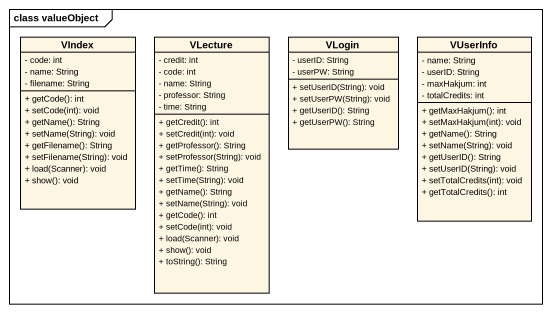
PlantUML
@startuml
mainframe class valueObject
hide circle
hide empty members
skinparam classAttributeIconSize 0
class VIndex {
  - code: int
  - name: String
  - filename: String
  + getCode(): int
  + setCode(int): void
  + getName(): String
  + setName(String): void
  + getFilename(): String
  + setFilename(String): void
  + load(Scanner): void
  + show(): void
}
class VLecture {
  - credit: int
  - code: int
  - name: String
  - professor: String
  - time: String
  + getCredit(): int
  + setCredit(int): void
  + getProfessor(): String
  + setProfessor(String): void
  + getTime(): String
  + setTime(String): void
  + getName(): String
  + setName(String): void
  + getCode(): int
  + setCode(int): void
  + load(Scanner): void
  + show(): void
  + toString(): String
}
class VLogin {
  - userID: String
  - userPW: String
  + setUserID(String): void
  + setUserPW(String): void
  + getUserID(): String
  + getUserPW(): String
}
class VUserInfo {
  - name: String
  - userID: String
  - maxHakjum: int
  - totalCredits: int
  + getMaxHakjum(): int
  + setMaxHakjum(int): void
  + getName(): String
  + setName(String): void
  + getUserID(): String
  + setUserID(String): void
  + setTotalCredits(int): void
  + getTotalCredits(): int
}
@enduml
